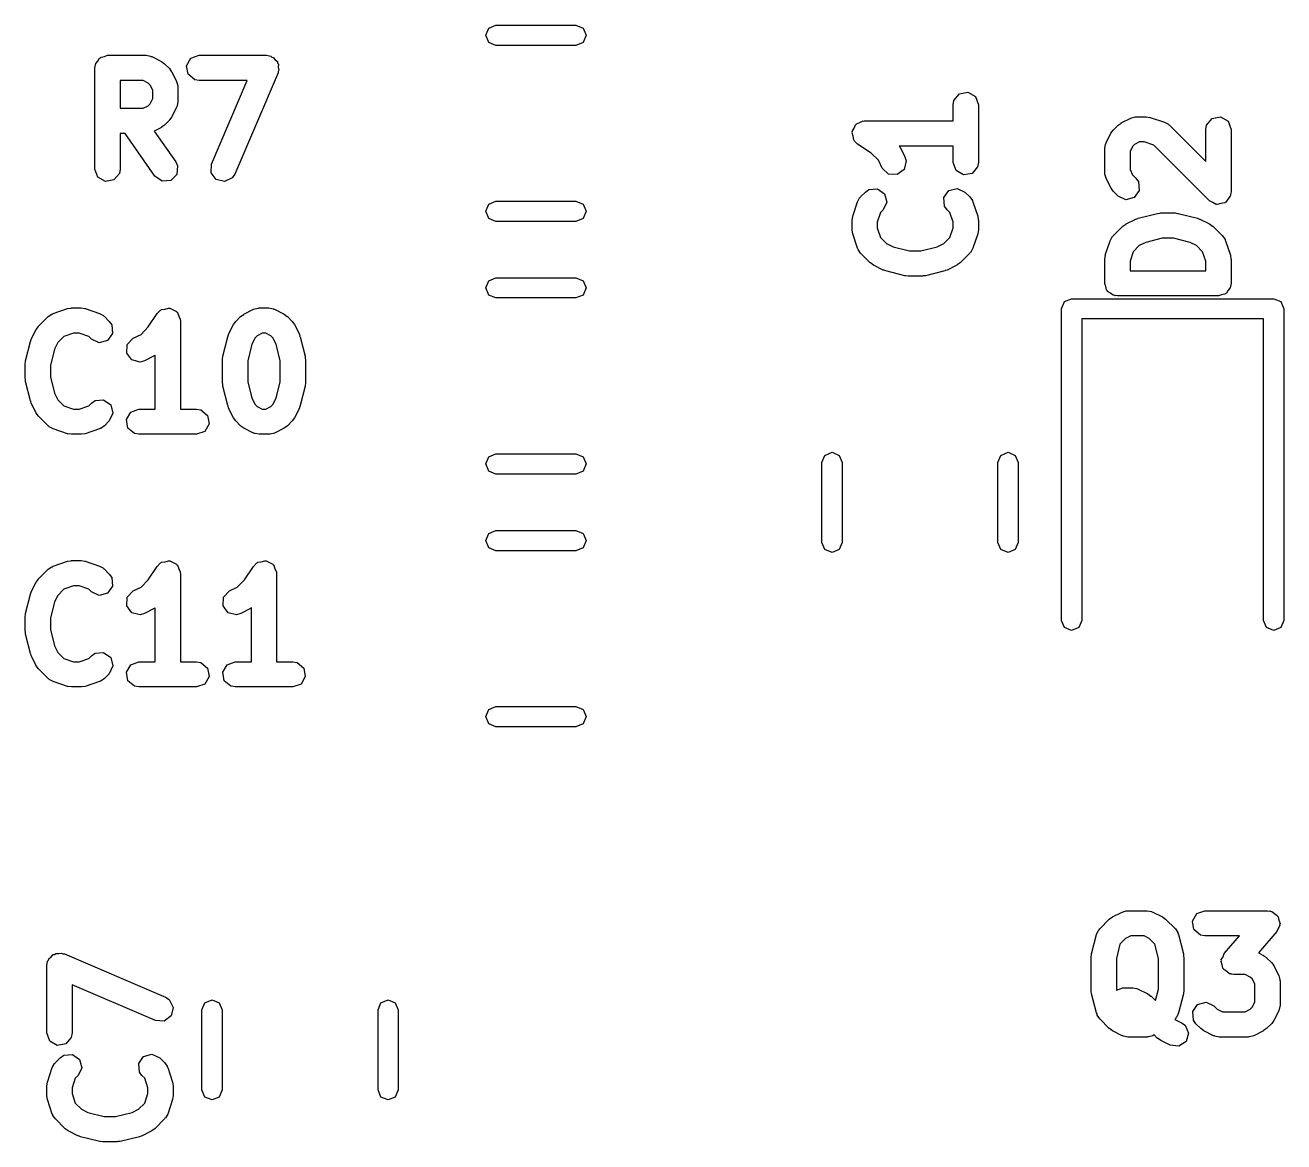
# Model space of a CAD drawing. Extents: x 83.3 to 116.7, y -116.6 to -83.3.
# Drawn here: x 94.87 to 102.34, y -105.25 to -98.62 of the extents above; entities that cross this region are included whole.
import ezdxf

# ---------------------------------------------------------------- set-up
doc = ezdxf.new("R2010")
doc.units = 0
doc.layers.add('BLACK', color=7, linetype='CONTINUOUS')

msp = doc.modelspace()

# ---------------------------------------------------------------- linework, layer by layer
at = {"layer": 'BLACK', "linetype": 'CONTINUOUS'}
for p, q in [((97.6203, -98.6351), (97.6627, -98.6175)), ((97.6627, -98.6175), (98.1373, -98.6175)), ((98.1373, -98.6175), (98.1797, -98.6351)), ((97.6027, -98.6775), (97.6203, -98.6351)), ((97.6203, -98.7199), (97.6027, -98.6775)), ((98.1797, -98.6351), (98.1973, -98.6775)), ((98.1973, -98.6775), (98.1797, -98.7199)), ((97.6627, -98.7375), (97.6203, -98.7199)), ((98.1373, -98.7375), (97.6627, -98.7375)), ((98.1797, -98.7199), (98.1373, -98.7375)), ((95.2833, -98.8584), (95.2849, -98.8555)), ((95.2849, -98.8555), (95.2867, -98.8458)), ((95.2867, -98.8458), (95.2992, -98.8308)), ((95.2992, -98.8308), (95.3089, -98.814)), ((95.3089, -98.814), (95.3153, -98.8117)), ((95.3153, -98.8117), (95.3196, -98.8065)), ((95.3196, -98.8065), (95.3388, -98.8031)), ((95.3388, -98.8031), (95.3571, -98.7964)), ((95.3571, -98.7964), (95.5857, -98.7964)), ((95.5857, -98.7964), (95.6114, -98.801)), ((95.6114, -98.801), (95.6148, -98.8038)), ((95.6148, -98.8038), (95.6193, -98.8043)), ((95.6193, -98.8043), (95.6764, -98.8329)), ((95.6764, -98.8329), (95.6944, -98.8463)), ((95.6944, -98.8463), (95.6959, -98.847)), ((95.6959, -98.847), (95.7245, -98.8755)), ((95.8261, -98.8584), (95.8518, -98.814)), ((95.8518, -98.814), (95.9, -98.7964)), ((95.9, -98.7964), (96.3, -98.7964)), ((96.3, -98.7964), (96.3257, -98.801)), ((96.3257, -98.801), (96.3324, -98.8066)), ((96.3324, -98.8066), (96.3411, -98.8087)), ((96.3411, -98.8087), (96.3515, -98.8227)), ((96.3515, -98.8227), (96.365, -98.8339)), ((96.365, -98.8339), (96.3665, -98.8427)), ((96.3665, -98.8427), (96.3718, -98.8497)), ((96.3718, -98.8497), (96.3708, -98.8672)), ((95.2821, -98.8714), (95.2839, -98.8617)), ((95.2821, -99.4714), (95.2821, -98.8714)), ((95.2839, -98.8617), (95.2833, -98.8584)), ((95.7245, -98.8755), (95.7373, -98.8939)), ((95.7373, -98.8939), (95.7385, -98.895)), ((95.7385, -98.895), (95.7671, -98.9522)), ((95.835, -98.9089), (95.8261, -98.8584)), ((95.8743, -98.9419), (95.835, -98.9089)), ((96.3689, -98.901), (96.1118, -99.501)), ((96.3694, -98.8921), (96.3689, -98.901)), ((96.3739, -98.8845), (96.3694, -98.8921)), ((96.3708, -98.8672), (96.3739, -98.8845)), ((95.4321, -98.9464), (95.4321, -99.1107)), ((95.568, -98.9464), (95.4321, -98.9464)), ((95.5984, -98.9616), (95.568, -98.9464)), ((95.6098, -98.973), (95.5984, -98.9616)), ((95.625, -99.0034), (95.6098, -98.973)), ((95.625, -99.0537), (95.625, -99.0034)), ((95.7671, -98.9522), (95.7745, -98.9771)), ((95.7745, -98.9771), (95.7735, -98.9815)), ((95.7735, -98.9815), (95.775, -98.9857)), ((95.775, -98.9857), (95.775, -99.0714)), ((95.9, -98.9464), (95.8743, -98.9419)), ((96.1863, -98.9464), (95.9, -98.9464)), ((95.9739, -99.4419), (96.1863, -98.9464)), ((95.6098, -99.0841), (95.625, -99.0537)), ((95.775, -99.0714), (95.7705, -99.0971)), ((100.377, -99.0894), (100.381, -99.0638)), ((100.381, -99.0638), (100.414, -99.0245)), ((100.414, -99.0245), (100.465, -99.0156)), ((100.465, -99.0156), (100.509, -99.0412)), ((100.509, -99.0412), (100.527, -99.0894)), ((95.4321, -99.1107), (95.568, -99.1107)), ((95.568, -99.1107), (95.5984, -99.0955)), ((95.5984, -99.0955), (95.6098, -99.0841)), ((95.7671, -99.105), (95.7385, -99.1621)), ((95.7676, -99.1005), (95.7671, -99.105)), ((95.7705, -99.0971), (95.7676, -99.1005)), ((100.377, -99.1859), (100.377, -99.0894)), ((100.527, -99.0894), (100.527, -99.4323)), ((95.6764, -99.2242), (95.6335, -99.2457)), ((95.6775, -99.223), (95.6764, -99.2242)), ((95.6959, -99.2102), (95.6775, -99.223)), ((95.7245, -99.1816), (95.6959, -99.2102)), ((95.7252, -99.1801), (95.7245, -99.1816)), ((95.7385, -99.1621), (95.7252, -99.1801)), ((99.7777, -99.2478), (99.7886, -99.229)), ((99.7886, -99.229), (99.7974, -99.209)), ((99.7974, -99.209), (99.8012, -99.2071)), ((99.8012, -99.2071), (99.8034, -99.2034)), ((99.8034, -99.2034), (99.8239, -99.196)), ((99.8239, -99.196), (99.8434, -99.1863)), ((99.8434, -99.1863), (99.8476, -99.1873)), ((99.8476, -99.1873), (99.8516, -99.1859)), ((99.8516, -99.1859), (100.377, -99.1859)), ((101.327, -99.2399), (101.356, -99.2113)), ((101.356, -99.2113), (101.374, -99.1985)), ((101.374, -99.1985), (101.375, -99.1973)), ((101.375, -99.1973), (101.432, -99.1687)), ((101.432, -99.1687), (101.457, -99.1613)), ((101.457, -99.1613), (101.462, -99.1623)), ((101.462, -99.1623), (101.466, -99.1608)), ((101.466, -99.1608), (101.523, -99.1608)), ((101.523, -99.1608), (101.545, -99.1647)), ((101.545, -99.1647), (101.547, -99.1647)), ((101.547, -99.1647), (101.632, -99.1932)), ((101.632, -99.1932), (101.655, -99.2056)), ((101.655, -99.2056), (101.658, -99.2094)), ((101.658, -99.2094), (101.662, -99.2113)), ((101.662, -99.2113), (101.877, -99.4262)), ((101.877, -99.2358), (101.881, -99.2102)), ((101.881, -99.2102), (101.914, -99.1709)), ((101.914, -99.1709), (101.965, -99.1619)), ((101.965, -99.1619), (102.009, -99.1876)), ((102.009, -99.1876), (102.027, -99.2358)), ((95.461, -99.2607), (95.4321, -99.2607)), ((95.4321, -99.2607), (95.4321, -99.4714)), ((95.6386, -99.5144), (95.461, -99.2607)), ((95.6335, -99.2457), (95.7614, -99.4284)), ((99.7768, -99.256), (99.7785, -99.2521)), ((99.7829, -99.2769), (99.7768, -99.256)), ((99.7785, -99.2521), (99.7777, -99.2478)), ((99.7867, -99.2984), (99.7829, -99.2769)), ((99.79, -99.3011), (99.7867, -99.2984)), ((99.7912, -99.3053), (99.79, -99.3011)), ((101.285, -99.3166), (101.313, -99.2594)), ((101.313, -99.2594), (101.326, -99.2414)), ((101.326, -99.2414), (101.327, -99.2399)), ((101.877, -99.4262), (101.877, -99.2358)), ((102.027, -99.2358), (102.027, -99.6072)), ((99.81, -99.3233), (99.7912, -99.3053)), ((99.8895, -99.3763), (99.81, -99.3233)), ((99.9328, -99.4196), (99.8895, -99.3763)), ((100.377, -99.3359), (100.057, -99.3359)), ((100.057, -99.3359), (100.06, -99.3405)), ((100.06, -99.3405), (100.062, -99.3416)), ((100.062, -99.3416), (100.09, -99.3987)), ((100.377, -99.4323), (100.377, -99.3359)), ((101.277, -99.3501), (101.281, -99.3244)), ((101.277, -99.4929), (101.277, -99.3501)), ((101.281, -99.3244), (101.284, -99.321)), ((101.284, -99.321), (101.285, -99.3166)), ((101.442, -99.3374), (101.427, -99.3678)), ((101.427, -99.3678), (101.427, -99.4752)), ((101.453, -99.326), (101.442, -99.3374)), ((101.484, -99.3108), (101.453, -99.326)), ((101.511, -99.3108), (101.484, -99.3108)), ((101.568, -99.3299), (101.511, -99.3108)), ((101.899, -99.6603), (101.568, -99.3299)), ((95.7614, -99.4284), (95.7724, -99.452)), ((95.7724, -99.452), (95.768, -99.5031)), ((95.9711, -99.4931), (95.9739, -99.4419)), ((99.956, -99.4658), (99.9328, -99.4196)), ((100.098, -99.4237), (100.086, -99.4736)), ((100.09, -99.3987), (100.098, -99.4237)), ((100.394, -99.4805), (100.377, -99.4323)), ((100.527, -99.4323), (100.522, -99.4579)), ((95.2997, -99.5196), (95.2821, -99.4714)), ((95.3441, -99.5453), (95.2997, -99.5196)), ((95.4276, -99.4971), (95.3946, -99.5364)), ((95.4321, -99.4714), (95.4276, -99.4971)), ((95.6806, -99.5439), (95.6386, -99.5144)), ((95.768, -99.5031), (95.7317, -99.5394)), ((96.0018, -99.5342), (95.9711, -99.4931)), ((96.0975, -99.5228), (96.0517, -99.5459)), ((96.1118, -99.501), (96.0975, -99.5228)), ((99.9932, -99.5011), (99.956, -99.4658)), ((100.044, -99.5042), (99.9932, -99.5011)), ((100.086, -99.4736), (100.044, -99.5042)), ((100.439, -99.5061), (100.394, -99.4805)), ((100.489, -99.4972), (100.439, -99.5061)), ((100.522, -99.4579), (100.489, -99.4972)), ((101.278, -99.4972), (101.277, -99.4929)), ((101.277, -99.5015), (101.278, -99.4972)), ((101.285, -99.5265), (101.277, -99.5015)), ((101.313, -99.5836), (101.285, -99.5265)), ((101.427, -99.4752), (101.442, -99.5057)), ((101.442, -99.5057), (101.462, -99.5256)), ((101.462, -99.5256), (101.477, -99.547)), ((95.3946, -99.5364), (95.3441, -99.5453)), ((95.7317, -99.5394), (95.6806, -99.5439)), ((96.0517, -99.5459), (96.0018, -99.5342)), ((99.8557, -99.6078), (99.8771, -99.5929)), ((99.8771, -99.5929), (99.9282, -99.5884)), ((99.9282, -99.5884), (99.9702, -99.6178)), ((100.322, -99.6414), (100.351, -99.5994)), ((100.351, -99.5994), (100.401, -99.5861)), ((100.401, -99.5861), (100.447, -99.6078)), ((101.314, -99.5848), (101.313, -99.5836)), ((101.327, -99.6031), (101.314, -99.5848)), ((101.481, -99.5981), (101.452, -99.6401)), ((101.477, -99.547), (101.481, -99.5981)), ((97.6203, -99.6801), (97.6627, -99.6625)), ((97.6627, -99.6625), (98.1373, -99.6625)), ((98.1373, -99.6625), (98.1797, -99.6801)), ((99.7805, -99.7514), (99.809, -99.6657)), ((99.809, -99.6657), (99.8214, -99.6428)), ((99.8214, -99.6428), (99.8253, -99.6405)), ((99.8253, -99.6405), (99.8271, -99.6364)), ((99.8271, -99.6364), (99.8557, -99.6078)), ((99.9835, -99.6674), (99.9618, -99.7139)), ((99.9702, -99.6178), (99.9835, -99.6674)), ((100.326, -99.6926), (100.322, -99.6414)), ((100.447, -99.6078), (100.476, -99.6364)), ((100.476, -99.6364), (100.491, -99.6577)), ((100.491, -99.6577), (100.491, -99.6622)), ((100.491, -99.6622), (100.494, -99.6657)), ((100.494, -99.6657), (100.523, -99.7514)), ((101.356, -99.6317), (101.327, -99.6031)), ((101.402, -99.6534), (101.356, -99.6317)), ((101.452, -99.6401), (101.402, -99.6534)), ((101.919, -99.6698), (101.899, -99.6603)), ((101.939, -99.6811), (101.919, -99.6698)), ((101.967, -99.6761), (101.945, -99.682)), ((101.989, -99.6722), (101.967, -99.6761)), ((101.991, -99.6696), (101.989, -99.6722)), ((101.995, -99.6687), (101.991, -99.6696)), ((102.008, -99.6502), (101.995, -99.6687)), ((102.022, -99.6329), (102.008, -99.6502)), ((102.023, -99.6283), (102.022, -99.6329)), ((102.024, -99.6266), (102.023, -99.6283)), ((102.027, -99.6072), (102.024, -99.6234)), ((102.024, -99.6234), (102.024, -99.6266)), ((97.6027, -99.7225), (97.6203, -99.6801)), ((97.6203, -99.7649), (97.6027, -99.7225)), ((98.1797, -99.6801), (98.1973, -99.7225)), ((98.1973, -99.7225), (98.1797, -99.7649)), ((99.7805, -99.7531), (99.7805, -99.7514)), ((99.9457, -99.7299), (99.9266, -99.7873)), ((99.9618, -99.7139), (99.9457, -99.7299)), ((100.341, -99.7139), (100.326, -99.6926)), ((100.357, -99.7299), (100.341, -99.7139)), ((100.377, -99.7873), (100.357, -99.7299)), ((100.523, -99.7514), (100.526, -99.7736)), ((101.476, -99.763), (101.591, -99.7345)), ((101.591, -99.7345), (101.605, -99.7334)), ((101.605, -99.7334), (101.609, -99.7322)), ((101.609, -99.7322), (101.694, -99.7322)), ((101.694, -99.7322), (101.709, -99.7348)), ((101.709, -99.7348), (101.713, -99.7345)), ((101.713, -99.7345), (101.827, -99.763)), ((101.942, -99.6805), (101.939, -99.6811)), ((101.945, -99.682), (101.942, -99.6805)), ((97.6627, -99.7825), (97.6203, -99.7649)), ((98.1373, -99.7825), (97.6627, -99.7825)), ((98.1797, -99.7649), (98.1373, -99.7825)), ((99.7766, -99.7751), (99.7805, -99.7531)), ((99.7766, -99.8323), (99.7766, -99.7751)), ((99.9266, -99.7873), (99.9266, -99.8201)), ((99.9266, -99.8201), (99.9457, -99.8775)), ((100.357, -99.8775), (100.377, -99.8201)), ((100.377, -99.8201), (100.377, -99.7873)), ((100.526, -99.7736), (100.527, -99.7751)), ((100.527, -99.7751), (100.527, -99.8323)), ((101.327, -99.8685), (101.384, -99.8113)), ((101.384, -99.8113), (101.403, -99.7985)), ((101.403, -99.7985), (101.404, -99.7973)), ((101.404, -99.7973), (101.461, -99.7687)), ((101.461, -99.7687), (101.473, -99.765)), ((101.473, -99.765), (101.476, -99.763)), ((101.827, -99.763), (101.839, -99.7683)), ((101.839, -99.7683), (101.842, -99.7687)), ((101.842, -99.7687), (101.899, -99.7973)), ((101.899, -99.7973), (101.917, -99.8107)), ((101.917, -99.8107), (101.919, -99.8113)), ((101.919, -99.8113), (101.976, -99.8685)), ((99.7772, -99.8338), (99.7766, -99.8323)), ((99.7805, -99.856), (99.7772, -99.8338)), ((99.809, -99.9417), (99.7805, -99.856)), ((99.9457, -99.8775), (99.9818, -99.9135)), ((100.321, -99.9135), (100.357, -99.8775)), ((100.523, -99.856), (100.494, -99.9417)), ((100.527, -99.8323), (100.523, -99.8544)), ((100.523, -99.8544), (100.523, -99.856)), ((101.28, -99.9835), (101.309, -99.8978)), ((101.309, -99.8978), (101.321, -99.8749)), ((101.321, -99.8749), (101.325, -99.8726)), ((101.325, -99.8726), (101.327, -99.8685)), ((101.618, -99.8822), (101.521, -99.9066)), ((101.685, -99.8822), (101.618, -99.8822)), ((101.783, -99.9066), (101.685, -99.8822)), ((101.976, -99.8685), (101.991, -99.8898)), ((101.991, -99.8898), (101.991, -99.8943)), ((101.991, -99.8943), (101.994, -99.8978)), ((101.994, -99.8978), (102.023, -99.9835)), ((99.8118, -99.9452), (99.809, -99.9417)), ((99.8122, -99.9497), (99.8118, -99.9452)), ((99.8271, -99.971), (99.8122, -99.9497)), ((99.8843, -100.028), (99.8271, -99.971)), ((99.9818, -99.9135), (100.021, -99.9329)), ((100.021, -99.9329), (100.118, -99.9573)), ((100.118, -99.9573), (100.185, -99.9573)), ((100.185, -99.9573), (100.283, -99.9329)), ((100.283, -99.9329), (100.321, -99.9135)), ((100.476, -99.971), (100.419, -100.028)), ((100.478, -99.967), (100.476, -99.971)), ((100.482, -99.9646), (100.478, -99.967)), ((100.494, -99.9417), (100.482, -99.9646)), ((101.446, -99.962), (101.427, -100.019)), ((101.482, -99.926), (101.446, -99.962)), ((101.521, -99.9066), (101.482, -99.926)), ((101.821, -99.926), (101.783, -99.9066)), ((101.857, -99.962), (101.821, -99.926)), ((101.877, -100.019), (101.857, -99.962)), ((99.8858, -100.029), (99.8843, -100.028)), ((99.9038, -100.042), (99.8858, -100.029)), ((99.9609, -100.071), (99.9038, -100.042)), ((100.399, -100.042), (100.342, -100.071)), ((100.401, -100.041), (100.399, -100.042)), ((100.419, -100.028), (100.401, -100.041)), ((101.277, -100.007), (101.281, -99.9852)), ((101.277, -100.15), (101.277, -100.007)), ((101.281, -99.9852), (101.28, -99.9835)), ((101.427, -100.019), (101.427, -100.075)), ((101.877, -100.075), (101.877, -100.019)), ((102.023, -99.9835), (102.026, -100.006)), ((102.026, -100.006), (102.027, -100.007)), ((102.027, -100.007), (102.027, -100.15)), ((97.6203, -100.135), (97.6627, -100.117)), ((97.6627, -100.117), (98.1373, -100.117)), ((98.1373, -100.117), (98.1797, -100.135)), ((99.9645, -100.071), (99.9609, -100.071)), ((99.9763, -100.076), (99.9645, -100.071)), ((100.091, -100.105), (99.9763, -100.076)), ((100.094, -100.105), (100.091, -100.105)), ((100.109, -100.107), (100.094, -100.105)), ((100.194, -100.107), (100.109, -100.107)), ((100.198, -100.106), (100.194, -100.107)), ((100.213, -100.105), (100.198, -100.106)), ((100.327, -100.076), (100.213, -100.105)), ((100.33, -100.074), (100.327, -100.076)), ((100.342, -100.071), (100.33, -100.074)), ((101.427, -100.075), (101.877, -100.075)), ((97.6027, -100.177), (97.6203, -100.135)), ((97.6203, -100.22), (97.6027, -100.177)), ((98.1797, -100.135), (98.1973, -100.177)), ((98.1973, -100.177), (98.1797, -100.22)), ((101.283, -100.168), (101.277, -100.15)), ((101.287, -100.188), (101.283, -100.168)), ((101.292, -100.192), (101.287, -100.188)), ((101.294, -100.198), (101.292, -100.192)), ((101.311, -100.208), (101.294, -100.198)), ((102.01, -100.191), (102, -100.208)), ((102.022, -100.176), (102.01, -100.191)), ((102.024, -100.166), (102.022, -100.176)), ((102.025, -100.163), (102.024, -100.166)), ((102.027, -100.15), (102.025, -100.16)), ((102.025, -100.16), (102.025, -100.163)), ((97.6627, -100.237), (97.6203, -100.22)), ((98.1373, -100.237), (97.6627, -100.237)), ((98.1797, -100.22), (98.1373, -100.237)), ((101.02, -100.301), (101.038, -100.258)), ((101.038, -100.258), (101.08, -100.241)), ((101.08, -100.241), (102.28, -100.241)), ((101.326, -100.221), (101.311, -100.208)), ((101.336, -100.222), (101.326, -100.221)), ((101.339, -100.224), (101.336, -100.222)), ((101.342, -100.223), (101.339, -100.224)), ((101.352, -100.225), (101.342, -100.223)), ((101.952, -100.225), (101.352, -100.225)), ((101.97, -100.218), (101.952, -100.225)), ((101.989, -100.215), (101.97, -100.218)), ((101.993, -100.21), (101.989, -100.215)), ((102, -100.208), (101.993, -100.21)), ((102.28, -100.241), (102.323, -100.258)), ((102.323, -100.258), (102.34, -100.301)), ((94.947, -100.404), (95.0041, -100.347)), ((95.0041, -100.347), (95.0254, -100.332)), ((95.0254, -100.332), (95.0299, -100.332)), ((95.0299, -100.332), (95.0334, -100.329)), ((95.0334, -100.329), (95.1191, -100.3)), ((95.1191, -100.3), (95.1413, -100.297)), ((95.1413, -100.297), (95.1429, -100.296)), ((95.1429, -100.296), (95.2, -100.296)), ((95.2, -100.296), (95.2221, -100.3)), ((95.2221, -100.3), (95.2237, -100.3)), ((95.2237, -100.3), (95.3094, -100.329)), ((95.3094, -100.329), (95.3323, -100.341)), ((95.3323, -100.341), (95.3347, -100.345)), ((95.3347, -100.345), (95.3387, -100.347)), ((95.3387, -100.347), (95.3673, -100.376)), ((95.5989, -100.409), (95.6519, -100.33)), ((95.6519, -100.33), (95.6699, -100.311)), ((95.6699, -100.311), (95.674, -100.31)), ((95.674, -100.31), (95.6768, -100.306)), ((95.6768, -100.306), (95.6982, -100.303)), ((95.6982, -100.303), (95.7191, -100.297)), ((95.7191, -100.297), (95.7231, -100.298)), ((95.7231, -100.298), (95.7273, -100.298)), ((95.7273, -100.298), (95.7462, -100.308)), ((95.7462, -100.308), (95.7661, -100.317)), ((95.7661, -100.317), (95.768, -100.321)), ((95.768, -100.321), (95.7717, -100.323)), ((95.7717, -100.323), (95.7792, -100.344)), ((95.7792, -100.344), (95.7888, -100.363)), ((96.1184, -100.376), (96.147, -100.347)), ((96.147, -100.347), (96.1653, -100.334)), ((96.1653, -100.334), (96.1665, -100.333)), ((96.1665, -100.333), (96.2236, -100.304)), ((96.2236, -100.304), (96.2486, -100.297)), ((96.2486, -100.297), (96.2529, -100.298)), ((96.2529, -100.298), (96.2571, -100.296)), ((96.2571, -100.296), (96.3143, -100.296)), ((96.3143, -100.296), (96.3399, -100.301)), ((96.3399, -100.301), (96.3434, -100.304)), ((96.3434, -100.304), (96.3478, -100.304)), ((96.3478, -100.304), (96.405, -100.333)), ((96.405, -100.333), (96.423, -100.346)), ((96.423, -100.346), (96.4245, -100.347)), ((96.4245, -100.347), (96.453, -100.376)), ((101.02, -102.151), (101.02, -100.301)), ((102.34, -100.301), (102.34, -102.151)), ((94.9043, -100.481), (94.9329, -100.424)), ((94.9329, -100.424), (94.9463, -100.406)), ((94.9463, -100.406), (94.947, -100.404)), ((95.3673, -100.376), (95.3823, -100.397)), ((95.3823, -100.397), (95.3867, -100.448)), ((95.5556, -100.453), (95.5989, -100.409)), ((95.7888, -100.363), (95.7878, -100.367)), ((95.7878, -100.367), (95.7893, -100.371)), ((95.7893, -100.371), (95.7893, -100.896)), ((96.0758, -100.452), (96.1043, -100.395)), ((96.1043, -100.395), (96.1177, -100.377)), ((96.1177, -100.377), (96.1184, -100.376)), ((96.453, -100.376), (96.4659, -100.394)), ((96.4659, -100.394), (96.4671, -100.395)), ((96.4671, -100.395), (96.4957, -100.452)), ((102.22, -100.361), (101.14, -100.361)), ((101.14, -100.361), (101.14, -102.151)), ((102.22, -102.151), (102.22, -100.361)), ((94.8701, -100.61), (94.8987, -100.496)), ((94.8987, -100.496), (94.9039, -100.484)), ((94.9039, -100.484), (94.9043, -100.481)), ((95.0977, -100.466), (95.0616, -100.502)), ((95.155, -100.446), (95.0977, -100.466)), ((95.1878, -100.446), (95.155, -100.446)), ((95.2452, -100.466), (95.1878, -100.446)), ((95.2613, -100.482), (95.2452, -100.466)), ((95.3077, -100.503), (95.2613, -100.482)), ((95.3573, -100.49), (95.3077, -100.503)), ((95.3867, -100.448), (95.3573, -100.49)), ((95.474, -100.513), (95.5093, -100.476)), ((95.5093, -100.476), (95.5556, -100.453)), ((96.0415, -100.582), (96.0701, -100.468)), ((96.0701, -100.468), (96.0754, -100.456)), ((96.0754, -100.456), (96.0758, -100.452)), ((96.2331, -100.473), (96.2136, -100.512)), ((96.2444, -100.462), (96.2331, -100.473)), ((96.2748, -100.446), (96.2444, -100.462)), ((96.2966, -100.446), (96.2748, -100.446)), ((96.327, -100.462), (96.2966, -100.446)), ((96.3384, -100.473), (96.327, -100.462)), ((96.3578, -100.512), (96.3384, -100.473)), ((96.4957, -100.452), (96.4993, -100.465)), ((96.4993, -100.465), (96.5013, -100.468)), ((96.5013, -100.468), (96.5299, -100.582)), ((95.0422, -100.54), (95.0179, -100.638)), ((95.0616, -100.502), (95.0422, -100.54)), ((95.471, -100.564), (95.474, -100.513)), ((95.5015, -100.605), (95.471, -100.564)), ((96.2136, -100.512), (96.1893, -100.609)), ((96.3821, -100.609), (96.3578, -100.512)), ((94.8679, -100.629), (94.8705, -100.614)), ((94.8679, -100.714), (94.8679, -100.629)), ((94.8705, -100.614), (94.8701, -100.61)), ((95.0179, -100.638), (95.0179, -100.705)), ((95.5514, -100.617), (95.5015, -100.605)), ((95.5764, -100.61), (95.5514, -100.617)), ((95.6335, -100.581), (95.5764, -100.61)), ((95.6347, -100.58), (95.6335, -100.581)), ((95.6393, -100.577), (95.6347, -100.58)), ((95.6393, -100.896), (95.6393, -100.577)), ((96.0393, -100.6), (96.0419, -100.585)), ((96.0393, -100.743), (96.0393, -100.6)), ((96.0419, -100.585), (96.0415, -100.582)), ((96.1893, -100.609), (96.1893, -100.734)), ((96.3821, -100.734), (96.3821, -100.609)), ((96.5299, -100.582), (96.531, -100.597)), ((96.531, -100.597), (96.5321, -100.6)), ((96.5321, -100.6), (96.5321, -100.743)), ((94.869, -100.718), (94.8679, -100.714)), ((94.8701, -100.732), (94.869, -100.718)), ((95.0179, -100.705), (95.0422, -100.802)), ((94.8987, -100.847), (94.8701, -100.732)), ((96.0405, -100.746), (96.0393, -100.743)), ((96.0415, -100.761), (96.0405, -100.746)), ((96.0701, -100.875), (96.0415, -100.761)), ((96.1893, -100.734), (96.2136, -100.831)), ((96.3578, -100.831), (96.3821, -100.734)), ((96.5299, -100.761), (96.5013, -100.875)), ((96.5321, -100.743), (96.5295, -100.758)), ((96.5295, -100.758), (96.5299, -100.761)), ((94.9007, -100.85), (94.8987, -100.847)), ((94.9043, -100.862), (94.9007, -100.85)), ((94.9329, -100.919), (94.9043, -100.862)), ((95.0422, -100.802), (95.0616, -100.841)), ((95.0616, -100.841), (95.0977, -100.877)), ((95.2452, -100.877), (95.2613, -100.861)), ((95.2613, -100.861), (95.2826, -100.846)), ((95.2826, -100.846), (95.3337, -100.842)), ((95.3337, -100.842), (95.3757, -100.871)), ((95.3757, -100.871), (95.389, -100.921)), ((96.2136, -100.831), (96.2331, -100.87)), ((96.2331, -100.87), (96.2444, -100.881)), ((96.327, -100.881), (96.3384, -100.87)), ((96.3384, -100.87), (96.3578, -100.831)), ((94.9341, -100.92), (94.9329, -100.919)), ((94.947, -100.939), (94.9341, -100.92)), ((95.0041, -100.996), (94.947, -100.939)), ((95.0977, -100.877), (95.155, -100.896)), ((95.155, -100.896), (95.1878, -100.896)), ((95.1878, -100.896), (95.2452, -100.877)), ((95.389, -100.921), (95.3673, -100.967)), ((95.469, -100.958), (95.4946, -100.914)), ((95.4946, -100.914), (95.5429, -100.896)), ((95.5429, -100.896), (95.6393, -100.896)), ((95.7893, -100.896), (95.8857, -100.896)), ((95.8857, -100.896), (95.9114, -100.901)), ((95.9114, -100.901), (95.9507, -100.934)), ((95.9507, -100.934), (95.9596, -100.984)), ((96.0721, -100.878), (96.0701, -100.875)), ((96.0758, -100.891), (96.0721, -100.878)), ((96.1043, -100.948), (96.0758, -100.891)), ((96.1055, -100.949), (96.1043, -100.948)), ((96.2444, -100.881), (96.2748, -100.896)), ((96.2748, -100.896), (96.2966, -100.896)), ((96.2966, -100.896), (96.327, -100.881)), ((96.4671, -100.948), (96.4537, -100.966)), ((96.4957, -100.891), (96.4671, -100.948)), ((96.4961, -100.887), (96.4957, -100.891)), ((96.5013, -100.875), (96.4961, -100.887)), ((95.0082, -100.998), (95.0041, -100.996)), ((95.0105, -101.002), (95.0082, -100.998)), ((95.0334, -101.014), (95.0105, -101.002)), ((95.1191, -101.043), (95.0334, -101.014)), ((95.3094, -101.014), (95.2237, -101.043)), ((95.3129, -101.011), (95.3094, -101.014)), ((95.3174, -101.011), (95.3129, -101.011)), ((95.3387, -100.996), (95.3174, -101.011)), ((95.3673, -100.967), (95.3387, -100.996)), ((95.4779, -101.009), (95.469, -100.958)), ((95.5172, -101.042), (95.4779, -101.009)), ((95.9596, -100.984), (95.9339, -101.029)), ((96.1184, -100.967), (96.1055, -100.949)), ((96.147, -100.996), (96.1184, -100.967)), ((96.1484, -100.997), (96.147, -100.996)), ((96.1665, -101.01), (96.1484, -100.997)), ((96.2236, -101.039), (96.1665, -101.01)), ((96.405, -101.01), (96.3478, -101.039)), ((96.4061, -101.009), (96.405, -101.01)), ((96.4245, -100.996), (96.4061, -101.009)), ((96.453, -100.967), (96.4245, -100.996)), ((96.4537, -100.966), (96.453, -100.967)), ((95.1208, -101.043), (95.1191, -101.043)), ((95.1429, -101.046), (95.1208, -101.043)), ((95.2, -101.046), (95.1429, -101.046)), ((95.2015, -101.046), (95.2, -101.046)), ((95.2237, -101.043), (95.2015, -101.046)), ((95.5429, -101.046), (95.5172, -101.042)), ((95.8857, -101.046), (95.5429, -101.046)), ((95.9339, -101.029), (95.8857, -101.046)), ((96.2281, -101.039), (96.2236, -101.039)), ((96.2315, -101.042), (96.2281, -101.039)), ((96.2571, -101.046), (96.2315, -101.042)), ((96.3143, -101.046), (96.2571, -101.046)), ((96.3185, -101.045), (96.3143, -101.046)), ((96.3229, -101.046), (96.3185, -101.045)), ((96.3478, -101.039), (96.3229, -101.046)), ((97.6203, -101.18), (97.6627, -101.162)), ((97.6627, -101.162), (98.1373, -101.162)), ((98.1373, -101.162), (98.1797, -101.18)), ((99.5977, -101.213), (99.6153, -101.171)), ((99.6153, -101.171), (99.6577, -101.153)), ((99.6577, -101.153), (99.7001, -101.171)), ((99.7001, -101.171), (99.7177, -101.213)), ((100.643, -101.213), (100.66, -101.171)), ((100.66, -101.171), (100.703, -101.153)), ((100.703, -101.153), (100.745, -101.171)), ((100.745, -101.171), (100.763, -101.213)), ((97.6027, -101.222), (97.6203, -101.18)), ((97.6203, -101.265), (97.6027, -101.222)), ((98.1797, -101.18), (98.1973, -101.222)), ((98.1973, -101.222), (98.1797, -101.265)), ((99.5977, -101.688), (99.5977, -101.213)), ((99.7177, -101.213), (99.7177, -101.688)), ((100.643, -101.688), (100.643, -101.213)), ((100.763, -101.213), (100.763, -101.688)), ((97.6627, -101.282), (97.6203, -101.265)), ((98.1373, -101.282), (97.6627, -101.282)), ((98.1797, -101.265), (98.1373, -101.282)), ((97.6203, -101.635), (97.6627, -101.617)), ((97.6627, -101.617), (98.1373, -101.617)), ((98.1373, -101.617), (98.1797, -101.635)), ((97.6027, -101.677), (97.6203, -101.635)), ((97.6203, -101.72), (97.6027, -101.677)), ((98.1797, -101.635), (98.1973, -101.677)), ((98.1973, -101.677), (98.1797, -101.72)), ((99.6153, -101.73), (99.5977, -101.688)), ((99.7177, -101.688), (99.7001, -101.73)), ((100.66, -101.73), (100.643, -101.688)), ((100.763, -101.688), (100.745, -101.73)), ((97.6627, -101.737), (97.6203, -101.72)), ((98.1373, -101.737), (97.6627, -101.737)), ((98.1797, -101.72), (98.1373, -101.737)), ((99.6577, -101.748), (99.6153, -101.73)), ((99.7001, -101.73), (99.6577, -101.748)), ((100.703, -101.748), (100.66, -101.73)), ((100.745, -101.73), (100.703, -101.748)), ((95.0041, -101.847), (95.0254, -101.832)), ((95.0254, -101.832), (95.0299, -101.832)), ((95.0299, -101.832), (95.0334, -101.829)), ((95.0334, -101.829), (95.1191, -101.8)), ((95.1191, -101.8), (95.1413, -101.797)), ((95.1413, -101.797), (95.1429, -101.796)), ((95.1429, -101.796), (95.2, -101.796)), ((95.2, -101.796), (95.2221, -101.8)), ((95.2221, -101.8), (95.2237, -101.8)), ((95.2237, -101.8), (95.3094, -101.829)), ((95.3094, -101.829), (95.3323, -101.841)), ((95.3323, -101.841), (95.3347, -101.845)), ((95.5989, -101.909), (95.6519, -101.83)), ((95.6519, -101.83), (95.6699, -101.811)), ((95.6699, -101.811), (95.674, -101.81)), ((95.674, -101.81), (95.6768, -101.806)), ((95.6768, -101.806), (95.6982, -101.803)), ((95.6982, -101.803), (95.7191, -101.797)), ((95.7191, -101.797), (95.7231, -101.798)), ((95.7231, -101.798), (95.7273, -101.798)), ((95.7273, -101.798), (95.7462, -101.808)), ((95.7462, -101.808), (95.7661, -101.817)), ((95.7661, -101.817), (95.768, -101.821)), ((95.768, -101.821), (95.7717, -101.823)), ((95.7717, -101.823), (95.7792, -101.844)), ((95.7792, -101.844), (95.7888, -101.863)), ((96.1703, -101.909), (96.2233, -101.83)), ((96.2233, -101.83), (96.2413, -101.811)), ((96.2413, -101.811), (96.2454, -101.81)), ((96.2454, -101.81), (96.2482, -101.806)), ((96.2482, -101.806), (96.2696, -101.803)), ((96.2696, -101.803), (96.2905, -101.797)), ((96.2905, -101.797), (96.2945, -101.798)), ((96.2945, -101.798), (96.2987, -101.798)), ((96.2987, -101.798), (96.3176, -101.808)), ((96.3176, -101.808), (96.3375, -101.817)), ((96.3375, -101.817), (96.3394, -101.821)), ((96.3394, -101.821), (96.3432, -101.823)), ((96.3432, -101.823), (96.3506, -101.844)), ((96.3506, -101.844), (96.3603, -101.863)), ((94.9329, -101.924), (94.9463, -101.906)), ((94.9463, -101.906), (94.947, -101.904)), ((94.947, -101.904), (95.0041, -101.847)), ((95.3347, -101.845), (95.3387, -101.847)), ((95.3387, -101.847), (95.3673, -101.876)), ((95.3673, -101.876), (95.3823, -101.897)), ((95.3823, -101.897), (95.3867, -101.948)), ((95.5556, -101.953), (95.5989, -101.909)), ((95.7888, -101.863), (95.7878, -101.867)), ((95.7878, -101.867), (95.7893, -101.871)), ((95.7893, -101.871), (95.7893, -102.396)), ((96.127, -101.953), (96.1703, -101.909)), ((96.3603, -101.863), (96.3592, -101.867)), ((96.3592, -101.867), (96.3607, -101.871)), ((96.3607, -101.871), (96.3607, -102.396)), ((94.8987, -101.996), (94.9039, -101.984)), ((94.9039, -101.984), (94.9043, -101.981)), ((94.9043, -101.981), (94.9329, -101.924)), ((95.0977, -101.966), (95.0616, -102.002)), ((95.155, -101.946), (95.0977, -101.966)), ((95.1878, -101.946), (95.155, -101.946)), ((95.2452, -101.966), (95.1878, -101.946)), ((95.2613, -101.982), (95.2452, -101.966)), ((95.3077, -102.003), (95.2613, -101.982)), ((95.3573, -101.99), (95.3077, -102.003)), ((95.3867, -101.948), (95.3573, -101.99)), ((95.474, -102.013), (95.5093, -101.976)), ((95.5093, -101.976), (95.5556, -101.953)), ((96.0455, -102.013), (96.0807, -101.976)), ((96.0807, -101.976), (96.127, -101.953)), ((94.8701, -102.11), (94.8987, -101.996)), ((95.0422, -102.04), (95.0179, -102.138)), ((95.0616, -102.002), (95.0422, -102.04)), ((95.471, -102.064), (95.474, -102.013)), ((95.5015, -102.105), (95.471, -102.064)), ((96.0424, -102.064), (96.0455, -102.013)), ((96.073, -102.105), (96.0424, -102.064)), ((94.8679, -102.129), (94.8705, -102.114)), ((94.8679, -102.214), (94.8679, -102.129)), ((94.8705, -102.114), (94.8701, -102.11)), ((95.0179, -102.138), (95.0179, -102.205)), ((95.5514, -102.117), (95.5015, -102.105)), ((95.5764, -102.11), (95.5514, -102.117)), ((95.6335, -102.081), (95.5764, -102.11)), ((95.6347, -102.08), (95.6335, -102.081)), ((95.6393, -102.077), (95.6347, -102.08)), ((95.6393, -102.396), (95.6393, -102.077)), ((96.1229, -102.117), (96.073, -102.105)), ((96.1478, -102.11), (96.1229, -102.117)), ((96.205, -102.081), (96.1478, -102.11)), ((96.2061, -102.08), (96.205, -102.081)), ((96.2107, -102.077), (96.2061, -102.08)), ((96.2107, -102.396), (96.2107, -102.077)), ((94.869, -102.218), (94.8679, -102.214)), ((94.8701, -102.232), (94.869, -102.218)), ((95.0179, -102.205), (95.0422, -102.302)), ((101.038, -102.193), (101.02, -102.151)), ((101.08, -102.211), (101.038, -102.193)), ((101.123, -102.193), (101.08, -102.211)), ((101.14, -102.151), (101.123, -102.193)), ((102.238, -102.193), (102.22, -102.151)), ((102.28, -102.211), (102.238, -102.193)), ((102.323, -102.193), (102.28, -102.211)), ((102.34, -102.151), (102.323, -102.193)), ((94.8987, -102.347), (94.8701, -102.232)), ((94.9007, -102.35), (94.8987, -102.347)), ((94.9043, -102.362), (94.9007, -102.35)), ((94.9329, -102.419), (94.9043, -102.362)), ((95.0422, -102.302), (95.0616, -102.341)), ((95.0616, -102.341), (95.0977, -102.377)), ((95.2452, -102.377), (95.2613, -102.361)), ((95.2613, -102.361), (95.2826, -102.346)), ((95.2826, -102.346), (95.3337, -102.342)), ((95.3337, -102.342), (95.3757, -102.371)), ((94.9341, -102.42), (94.9329, -102.419)), ((94.947, -102.439), (94.9341, -102.42)), ((95.0041, -102.496), (94.947, -102.439)), ((95.0977, -102.377), (95.155, -102.396)), ((95.155, -102.396), (95.1878, -102.396)), ((95.1878, -102.396), (95.2452, -102.377)), ((95.389, -102.421), (95.3673, -102.467)), ((95.3757, -102.371), (95.389, -102.421)), ((95.469, -102.458), (95.4946, -102.414)), ((95.4946, -102.414), (95.5429, -102.396)), ((95.5429, -102.396), (95.6393, -102.396)), ((95.7893, -102.396), (95.8857, -102.396)), ((95.8857, -102.396), (95.9114, -102.401)), ((95.9114, -102.401), (95.9507, -102.434)), ((95.9507, -102.434), (95.9596, -102.484)), ((96.0404, -102.458), (96.0661, -102.414)), ((96.0661, -102.414), (96.1143, -102.396)), ((96.1143, -102.396), (96.2107, -102.396)), ((96.3607, -102.396), (96.4571, -102.396)), ((96.4571, -102.396), (96.4828, -102.401)), ((96.4828, -102.401), (96.5221, -102.434)), ((96.5221, -102.434), (96.531, -102.484)), ((95.0082, -102.498), (95.0041, -102.496)), ((95.0105, -102.502), (95.0082, -102.498)), ((95.0334, -102.514), (95.0105, -102.502)), ((95.1191, -102.543), (95.0334, -102.514)), ((95.3094, -102.514), (95.2237, -102.543)), ((95.3129, -102.511), (95.3094, -102.514)), ((95.3174, -102.511), (95.3129, -102.511)), ((95.3387, -102.496), (95.3174, -102.511)), ((95.3673, -102.467), (95.3387, -102.496)), ((95.4779, -102.509), (95.469, -102.458)), ((95.5172, -102.542), (95.4779, -102.509)), ((95.9596, -102.484), (95.9339, -102.529)), ((96.0493, -102.509), (96.0404, -102.458)), ((96.0886, -102.542), (96.0493, -102.509)), ((96.531, -102.484), (96.5054, -102.529)), ((95.1208, -102.543), (95.1191, -102.543)), ((95.1429, -102.546), (95.1208, -102.543)), ((95.2, -102.546), (95.1429, -102.546)), ((95.2015, -102.546), (95.2, -102.546)), ((95.2237, -102.543), (95.2015, -102.546)), ((95.5429, -102.546), (95.5172, -102.542)), ((95.8857, -102.546), (95.5429, -102.546)), ((95.9339, -102.529), (95.8857, -102.546)), ((96.1143, -102.546), (96.0886, -102.542)), ((96.4571, -102.546), (96.1143, -102.546)), ((96.5054, -102.529), (96.4571, -102.546)), ((97.6203, -102.68), (97.6627, -102.662)), ((97.6627, -102.662), (98.1373, -102.662)), ((98.1373, -102.662), (98.1797, -102.68)), ((97.6027, -102.722), (97.6203, -102.68)), ((97.6203, -102.765), (97.6027, -102.722)), ((98.1797, -102.68), (98.1973, -102.722)), ((98.1973, -102.722), (98.1797, -102.765)), ((97.6627, -102.782), (97.6203, -102.765)), ((98.1373, -102.782), (97.6627, -102.782)), ((98.1797, -102.765), (98.1373, -102.782)), ((101.247, -103.981), (101.304, -103.924)), ((101.304, -103.924), (101.322, -103.911)), ((101.322, -103.911), (101.323, -103.91)), ((101.323, -103.91), (101.38, -103.882)), ((101.38, -103.882), (101.405, -103.874)), ((101.405, -103.874), (101.41, -103.875)), ((101.41, -103.875), (101.414, -103.874)), ((101.414, -103.874), (101.528, -103.874)), ((101.528, -103.874), (101.554, -103.878)), ((101.554, -103.878), (101.557, -103.881)), ((101.557, -103.881), (101.562, -103.882)), ((101.562, -103.882), (101.619, -103.91)), ((101.619, -103.91), (101.637, -103.924)), ((101.637, -103.924), (101.638, -103.924)), ((101.638, -103.924), (101.696, -103.981)), ((101.797, -103.936), (101.823, -103.891)), ((101.806, -103.986), (101.797, -103.936)), ((101.823, -103.891), (101.871, -103.874)), ((101.871, -103.874), (102.243, -103.874)), ((102.243, -103.874), (102.254, -103.876)), ((102.254, -103.876), (102.257, -103.875)), ((102.257, -103.875), (102.26, -103.877)), ((102.26, -103.877), (102.268, -103.878)), ((102.268, -103.878), (102.284, -103.891)), ((102.284, -103.891), (102.301, -103.902)), ((102.301, -103.902), (102.303, -103.907)), ((102.303, -103.907), (102.307, -103.911)), ((102.307, -103.911), (102.311, -103.931)), ((102.311, -103.931), (102.318, -103.95)), ((101.227, -104.016), (101.238, -103.993)), ((101.238, -103.993), (101.244, -103.988)), ((101.244, -103.988), (101.247, -103.981)), ((101.696, -103.981), (101.711, -104.003)), ((101.711, -104.003), (101.711, -104.01)), ((101.711, -104.01), (101.715, -104.016)), ((101.845, -104.019), (101.806, -103.986)), ((102.299, -103.998), (102.189, -104.124)), ((102.306, -103.979), (102.299, -103.998)), ((102.316, -103.962), (102.306, -103.979)), ((102.318, -103.95), (102.315, -103.956)), ((102.315, -103.956), (102.316, -103.962)), ((101.198, -104.131), (101.227, -104.016)), ((101.367, -104.073), (101.346, -104.158)), ((101.401, -104.039), (101.367, -104.073)), ((101.432, -104.024), (101.401, -104.039)), ((101.511, -104.024), (101.432, -104.024)), ((101.541, -104.039), (101.511, -104.024)), ((101.575, -104.073), (101.541, -104.039)), ((101.596, -104.158), (101.575, -104.073)), ((101.715, -104.016), (101.744, -104.131)), ((101.871, -104.024), (101.845, -104.019)), ((102.077, -104.024), (101.871, -104.024)), ((101.986, -104.128), (102.077, -104.024)), ((95.0066, -104.168), (95.0087, -104.159)), ((95.0087, -104.159), (95.0227, -104.148)), ((95.0227, -104.148), (95.0339, -104.135)), ((95.0339, -104.135), (95.0427, -104.134)), ((95.0427, -104.134), (95.0497, -104.128)), ((95.0497, -104.128), (95.0672, -104.129)), ((95.0672, -104.129), (95.0845, -104.126)), ((95.0845, -104.126), (95.0921, -104.131)), ((95.0921, -104.131), (95.101, -104.131)), ((95.101, -104.131), (95.701, -104.388)), ((101.196, -104.149), (101.199, -104.134)), ((101.196, -104.349), (101.196, -104.149)), ((101.199, -104.134), (101.198, -104.131)), ((101.346, -104.158), (101.346, -104.34)), ((101.596, -104.34), (101.596, -104.158)), ((101.744, -104.131), (101.745, -104.146)), ((101.745, -104.146), (101.746, -104.149)), ((101.746, -104.149), (101.746, -104.349)), ((101.969, -104.164), (101.979, -104.147)), ((101.979, -104.147), (101.986, -104.128)), ((102.189, -104.124), (102.219, -104.139)), ((102.219, -104.139), (102.237, -104.152)), ((102.237, -104.152), (102.238, -104.153)), ((102.238, -104.153), (102.267, -104.181)), ((94.9964, -104.2), (95.001, -104.174)), ((94.9964, -104.6), (94.9964, -104.2)), ((95.001, -104.174), (95.0066, -104.168)), ((101.968, -104.176), (101.97, -104.17)), ((101.974, -104.195), (101.968, -104.176)), ((101.97, -104.17), (101.969, -104.164)), ((101.978, -104.215), (101.974, -104.195)), ((101.982, -104.219), (101.978, -104.215)), ((101.984, -104.224), (101.982, -104.219)), ((102.001, -104.235), (101.984, -104.224)), ((102.017, -104.248), (102.001, -104.235)), ((102.267, -104.181), (102.28, -104.2)), ((102.28, -104.2), (102.281, -104.201)), ((102.281, -104.201), (102.31, -104.258)), ((102.025, -104.249), (102.017, -104.248)), ((102.028, -104.251), (102.025, -104.249)), ((102.031, -104.25), (102.028, -104.251)), ((102.043, -104.252), (102.031, -104.25)), ((102.111, -104.252), (102.043, -104.252)), ((102.141, -104.268), (102.111, -104.252)), ((102.152, -104.279), (102.141, -104.268)), ((102.168, -104.309), (102.152, -104.279)), ((102.168, -104.417), (102.168, -104.309)), ((102.31, -104.258), (102.317, -104.283)), ((102.317, -104.283), (102.316, -104.287)), ((102.316, -104.287), (102.318, -104.292)), ((102.318, -104.292), (102.318, -104.435)), ((95.6419, -104.526), (95.1464, -104.314)), ((95.1464, -104.314), (95.1464, -104.6)), ((101.197, -104.352), (101.196, -104.349)), ((101.198, -104.367), (101.197, -104.352)), ((101.227, -104.481), (101.198, -104.367)), ((101.346, -104.34), (101.347, -104.345)), ((101.347, -104.345), (101.385, -104.331)), ((101.385, -104.331), (101.443, -104.331)), ((101.443, -104.331), (101.468, -104.335)), ((101.468, -104.335), (101.472, -104.338)), ((101.472, -104.338), (101.476, -104.339)), ((101.476, -104.339), (101.533, -104.367)), ((101.533, -104.367), (101.551, -104.381)), ((101.551, -104.381), (101.553, -104.381)), ((101.553, -104.381), (101.579, -104.408)), ((101.579, -104.408), (101.596, -104.34)), ((101.744, -104.367), (101.715, -104.481)), ((101.746, -104.349), (101.744, -104.364)), ((101.744, -104.364), (101.744, -104.367)), ((95.701, -104.388), (95.7228, -104.402)), ((95.7228, -104.402), (95.7459, -104.448)), ((95.7459, -104.448), (95.7342, -104.498)), ((95.9175, -104.463), (95.9351, -104.42)), ((95.9351, -104.42), (95.9775, -104.403)), ((95.9775, -104.403), (96.0199, -104.42)), ((96.0199, -104.42), (96.0375, -104.463)), ((96.9625, -104.463), (96.9801, -104.42)), ((96.9801, -104.42), (97.0225, -104.403)), ((97.0225, -104.403), (97.0649, -104.42)), ((97.0649, -104.42), (97.0825, -104.463)), ((101.799, -104.472), (101.828, -104.43)), ((101.828, -104.43), (101.878, -104.417)), ((101.878, -104.417), (101.924, -104.439)), ((101.924, -104.439), (101.944, -104.459)), ((101.944, -104.459), (101.975, -104.474)), ((102.111, -104.474), (102.141, -104.459)), ((102.141, -104.459), (102.152, -104.447)), ((102.152, -104.447), (102.168, -104.417)), ((102.318, -104.435), (102.313, -104.46)), ((95.6931, -104.529), (95.6419, -104.526)), ((95.7342, -104.498), (95.6931, -104.529)), ((95.9175, -104.937), (95.9175, -104.463)), ((96.0375, -104.463), (96.0375, -104.937)), ((96.9625, -104.937), (96.9625, -104.463)), ((97.0825, -104.463), (97.0825, -104.937)), ((101.231, -104.487), (101.227, -104.481)), ((101.232, -104.495), (101.231, -104.487)), ((101.247, -104.516), (101.232, -104.495)), ((101.304, -104.573), (101.247, -104.516)), ((101.696, -104.516), (101.693, -104.519)), ((101.693, -104.519), (101.733, -104.539)), ((101.699, -104.509), (101.696, -104.516)), ((101.705, -104.505), (101.699, -104.509)), ((101.715, -104.481), (101.705, -104.505)), ((101.803, -104.523), (101.799, -104.472)), ((101.818, -104.545), (101.803, -104.523)), ((101.975, -104.474), (102.111, -104.474)), ((102.281, -104.525), (102.268, -104.543)), ((102.31, -104.468), (102.281, -104.525)), ((102.313, -104.46), (102.31, -104.464)), ((102.31, -104.464), (102.31, -104.468)), ((95.014, -104.648), (94.9964, -104.6)), ((95.1464, -104.6), (95.1419, -104.626)), ((101.305, -104.574), (101.304, -104.573)), ((101.323, -104.587), (101.305, -104.574)), ((101.38, -104.616), (101.323, -104.587)), ((101.733, -104.539), (101.754, -104.554)), ((101.754, -104.554), (101.775, -104.601)), ((101.775, -104.601), (101.76, -104.651)), ((101.847, -104.573), (101.818, -104.545)), ((101.848, -104.574), (101.847, -104.573)), ((101.866, -104.587), (101.848, -104.574)), ((101.923, -104.616), (101.866, -104.587)), ((102.219, -104.587), (102.162, -104.616)), ((102.22, -104.586), (102.219, -104.587)), ((102.238, -104.573), (102.22, -104.586)), ((102.267, -104.545), (102.238, -104.573)), ((102.268, -104.543), (102.267, -104.545)), ((95.0584, -104.674), (95.014, -104.648)), ((95.1089, -104.665), (95.0584, -104.674)), ((95.1419, -104.626), (95.1089, -104.665)), ((101.385, -104.616), (101.38, -104.616)), ((101.388, -104.619), (101.385, -104.616)), ((101.414, -104.624), (101.388, -104.619)), ((101.528, -104.624), (101.414, -104.624)), ((101.532, -104.622), (101.528, -104.624)), ((101.537, -104.623), (101.532, -104.622)), ((101.562, -104.616), (101.537, -104.623)), ((101.571, -104.611), (101.562, -104.616)), ((101.589, -104.63), (101.571, -104.611)), ((101.591, -104.631), (101.589, -104.63)), ((101.609, -104.644), (101.591, -104.631)), ((101.666, -104.673), (101.609, -104.644)), ((101.717, -104.679), (101.666, -104.673)), ((101.76, -104.651), (101.717, -104.679)), ((101.928, -104.616), (101.923, -104.616)), ((101.931, -104.619), (101.928, -104.616)), ((101.957, -104.624), (101.931, -104.619)), ((102.128, -104.624), (101.957, -104.624)), ((102.132, -104.622), (102.128, -104.624)), ((102.137, -104.623), (102.132, -104.622)), ((102.162, -104.616), (102.137, -104.623)), ((95.047, -104.776), (95.0755, -104.747)), ((95.0755, -104.747), (95.0969, -104.732)), ((95.0969, -104.732), (95.148, -104.728)), ((95.148, -104.728), (95.19, -104.757)), ((95.19, -104.757), (95.2033, -104.807)), ((95.5418, -104.781), (95.5713, -104.739)), ((95.5713, -104.739), (95.6208, -104.725)), ((95.6208, -104.725), (95.6673, -104.747)), ((95.6673, -104.747), (95.6959, -104.776)), ((95.0003, -104.891), (95.0288, -104.805)), ((95.0288, -104.805), (95.0413, -104.782)), ((95.0413, -104.782), (95.0451, -104.78)), ((95.0451, -104.78), (95.047, -104.776)), ((95.2033, -104.807), (95.1816, -104.853)), ((95.5463, -104.832), (95.5418, -104.781)), ((95.5613, -104.853), (95.5463, -104.832)), ((95.6959, -104.776), (95.7108, -104.797)), ((95.7108, -104.797), (95.7112, -104.801)), ((95.7112, -104.801), (95.714, -104.805)), ((95.714, -104.805), (95.7426, -104.891)), ((94.9964, -104.914), (95.0003, -104.892)), ((95.0003, -104.892), (95.0003, -104.891)), ((95.1656, -104.869), (95.1464, -104.926)), ((95.1816, -104.853), (95.1656, -104.869)), ((95.5773, -104.869), (95.5613, -104.853)), ((95.5964, -104.926), (95.5773, -104.869)), ((95.7426, -104.891), (95.7459, -104.913)), ((94.9964, -104.971), (94.9964, -104.914)), ((94.997, -104.973), (94.9964, -104.971)), ((95.0003, -104.995), (94.997, -104.973)), ((95.1464, -104.926), (95.1464, -104.959)), ((95.1464, -104.959), (95.1656, -105.017)), ((95.5773, -105.017), (95.5964, -104.959)), ((95.5964, -104.959), (95.5964, -104.926)), ((95.7464, -104.971), (95.7425, -104.994)), ((95.7459, -104.913), (95.7464, -104.914)), ((95.7464, -104.914), (95.7464, -104.971)), ((95.9351, -104.98), (95.9175, -104.937)), ((95.9775, -104.997), (95.9351, -104.98)), ((96.0199, -104.98), (95.9775, -104.997)), ((96.0375, -104.937), (96.0199, -104.98)), ((96.9801, -104.98), (96.9625, -104.937)), ((97.0225, -104.997), (96.9801, -104.98)), ((97.0649, -104.98), (97.0225, -104.997)), ((97.0825, -104.937), (97.0649, -104.98)), ((95.0288, -105.081), (95.0003, -104.995)), ((95.1656, -105.017), (95.2016, -105.053)), ((95.2016, -105.053), (95.2405, -105.072)), ((95.5024, -105.072), (95.5413, -105.053)), ((95.5413, -105.053), (95.5773, -105.017)), ((95.7426, -104.995), (95.714, -105.081)), ((95.7425, -104.994), (95.7426, -104.995)), ((95.0316, -105.084), (95.0288, -105.081)), ((95.032, -105.089), (95.0316, -105.084)), ((95.047, -105.11), (95.032, -105.089)), ((95.1041, -105.167), (95.047, -105.11)), ((95.2405, -105.072), (95.3378, -105.096)), ((95.3378, -105.096), (95.4051, -105.096)), ((95.4051, -105.096), (95.5024, -105.072)), ((95.6959, -105.11), (95.6387, -105.167)), ((95.6978, -105.106), (95.6959, -105.11)), ((95.7016, -105.104), (95.6978, -105.106)), ((95.714, -105.081), (95.7016, -105.104)), ((95.1056, -105.168), (95.1041, -105.167)), ((95.1236, -105.181), (95.1056, -105.168)), ((95.1807, -105.21), (95.1236, -105.181)), ((95.6193, -105.181), (95.5621, -105.21)), ((95.6204, -105.18), (95.6193, -105.181)), ((95.6387, -105.167), (95.6204, -105.18)), ((95.1843, -105.21), (95.1807, -105.21)), ((95.1961, -105.216), (95.1843, -105.21)), ((95.3104, -105.244), (95.1961, -105.216)), ((95.3138, -105.244), (95.3104, -105.244)), ((95.3286, -105.246), (95.3138, -105.244)), ((95.4143, -105.246), (95.3286, -105.246)), ((95.4175, -105.245), (95.4143, -105.246)), ((95.4325, -105.244), (95.4175, -105.245)), ((95.5468, -105.216), (95.4325, -105.244)), ((95.5497, -105.214), (95.5468, -105.216)), ((95.5621, -105.21), (95.5497, -105.214))]:
    msp.add_line(p, q, dxfattribs=at)

doc.saveas('drawing.dxf')
